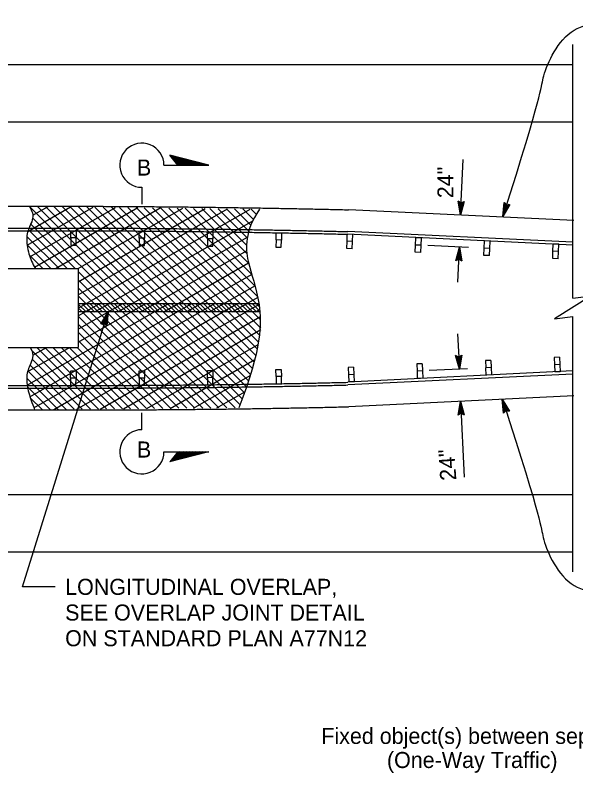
# Model space of a CAD drawing. Extents: x -893 to 867, y -474 to 712.
# Drawn here: x -456.8 to -212.4, y 128.5 to 458.9 of the extents above; entities that cross this region are included whole.
import ezdxf

# ---------------------------------------------------------------- set-up
doc = ezdxf.new("R2010")
doc.units = 0
for name, color, linetype in [('11 Undefined', 7, 'Continuous'), ('pp_PRESENTATION', 7, 'Continuous'), ('rd_ES', 7, 'Continuous'), ('rd_ETW', 7, 'Continuous'), ('tcd_MISC', 7, 'Continuous'), ('tcd_RAILING', 7, 'Continuous'), ('tcd_RAILING-anno', 7, 'Continuous')]:
    doc.layers.add(name, color=color, linetype=linetype)

msp = doc.modelspace()

# ---------------------------------------------------------------- linework, layer by layer
at = {"layer": '11 Undefined'}
for p, q in [((-451.54, 358.65), (-422.85, 375.21)), ((-451.24, 364.59), (-432.63, 375.34)), ((-450.74, 375.43), (-450.5, 375.57)), ((-450.67, 375.57), (-404.59, 329.48)), ((-450.4, 353.53), (-413.07, 375.08)), ((-449.09, 371.61), (-442.41, 375.46)), ((-448.28, 348.98), (-403.29, 374.96)), ((-447.09, 375.52), (-401.05, 329.48)), ((-443.51, 375.48), (-397.52, 329.48)), ((-439.93, 375.43), (-393.98, 329.48)), ((-439.26, 348.42), (-393.51, 374.83)), ((-436.35, 375.38), (-390.45, 329.48)), ((-432.77, 375.34), (-386.91, 329.48)), ((-429.26, 348.42), (-383.72, 374.7)), ((-429.25, 342.65), (-373.94, 374.58)), ((-429.25, 336.87), (-364.16, 374.45)), ((-429.25, 331.1), (-354.38, 374.32)), ((-429.18, 375.29), (-383.37, 329.48)), ((-425.6, 375.25), (-379.84, 329.48)), ((-422.02, 375.2), (-376.3, 329.48)), ((-418.44, 375.15), (-372.77, 329.48)), ((-414.86, 375.11), (-369.23, 329.48)), ((-411.27, 375.06), (-365.7, 329.48)), ((-407.69, 375.01), (-362.16, 329.48)), ((-404.11, 374.97), (-358.63, 329.48)), ((-400.53, 374.92), (-355.09, 329.48)), ((-396.95, 374.87), (-351.55, 329.48)), ((-393.36, 374.83), (-350.14, 331.61)), ((-389.78, 374.78), (-351.19, 336.19)), ((-386.2, 374.74), (-352.3, 340.84)), ((-382.62, 374.69), (-353.69, 345.76)), ((-379.04, 374.64), (-354.98, 350.59)), ((-375.46, 374.6), (-355.85, 354.99)), ((-371.87, 374.55), (-356.09, 358.76)), ((-368.29, 374.5), (-355.75, 361.97)), ((-364.71, 374.46), (-355.04, 364.79)), ((-361.13, 374.41), (-354.09, 367.37)), ((-357.55, 374.36), (-352.96, 369.78)), ((-353.96, 374.32), (-351.7, 372.06)), ((-350.38, 374.27), (-350.33, 374.22)), ((-449.16, 370.52), (-408.12, 329.48)), ((-449.98, 367.81), (-430.59, 348.42)), ((-422.05, 329.48), (-353.25, 369.21)), ((-451.02, 365.31), (-434.13, 348.42)), ((-451.64, 362.4), (-437.66, 348.42)), ((-412.05, 329.48), (-355.75, 361.99)), ((-451.55, 358.77), (-441.2, 348.42)), ((-450.64, 354.32), (-444.73, 348.42)), ((-402.05, 329.48), (-355.98, 356.08)), ((-392.05, 329.48), (-355.04, 350.85)), ((-429.25, 347.07), (-411.66, 329.48)), ((-382.05, 329.48), (-353.71, 345.84)), ((-429.25, 343.54), (-415.19, 329.48)), ((-372.05, 329.48), (-352.31, 340.88)), ((-429.25, 340), (-418.73, 329.48)), ((-429.25, 336.47), (-422.27, 329.48)), ((-362.05, 329.48), (-351.11, 335.8)), ((-451.51, 297.62), (-390.1, 333.07)), ((-450.34, 292.52), (-380.1, 333.07)), ((-448.63, 287.73), (-370.1, 333.07)), ((-439.99, 286.95), (-360.1, 333.07)), ((-429.83, 287.04), (-350.59, 332.79)), ((-429.25, 316.24), (-400.1, 333.07)), ((-429.25, 322.02), (-410.1, 333.07)), ((-429.25, 327.79), (-420.1, 333.07)), ((-429.25, 332.93), (-425.8, 329.48)), ((-429.25, 331.23), (-385.47, 287.45)), ((-427.55, 333.07), (-381.97, 287.48)), ((-424.02, 333.07), (-378.46, 287.52)), ((-420.48, 333.07), (-374.96, 287.55)), ((-416.95, 333.07), (-371.46, 287.58)), ((-413.41, 333.07), (-367.95, 287.61)), ((-409.88, 333.07), (-364.45, 287.65)), ((-406.34, 333.07), (-360.95, 287.68)), ((-402.8, 333.07), (-358.81, 289.08)), ((-399.27, 333.07), (-357.83, 291.63)), ((-395.73, 333.07), (-356.88, 294.22)), ((-392.2, 333.07), (-355.95, 296.82)), ((-388.66, 333.07), (-355.05, 299.46)), ((-385.13, 333.07), (-354.19, 302.13)), ((-381.59, 333.07), (-353.37, 304.85)), ((-378.06, 333.07), (-352.59, 307.61)), ((-374.52, 333.07), (-351.88, 310.43)), ((-370.98, 333.07), (-351.24, 313.32)), ((-367.45, 333.07), (-350.68, 316.31)), ((-363.91, 333.07), (-350.25, 319.41)), ((-360.38, 333.07), (-349.77, 322.46)), ((-356.84, 333.07), (-350.07, 326.3)), ((-353.31, 333.07), (-350.38, 330.14)), ((-352.05, 329.48), (-350.14, 330.59)), ((-429.25, 327.7), (-388.97, 287.42)), ((-419.67, 287.14), (-350.15, 327.27)), ((-429.25, 324.16), (-392.48, 287.39)), ((-429.25, 320.63), (-395.98, 287.35)), ((-409.5, 287.23), (-349.71, 321.75)), ((-451.31, 303.51), (-433.15, 313.99)), ((-449.09, 310.56), (-443.15, 313.99)), ((-447.36, 313.99), (-420.5, 287.13)), ((-443.83, 313.99), (-417, 287.16)), ((-440.29, 313.99), (-413.49, 287.19)), ((-436.76, 313.99), (-409.99, 287.22)), ((-433.22, 313.99), (-406.49, 287.26)), ((-429.69, 313.99), (-402.99, 287.29)), ((-429.25, 317.09), (-399.48, 287.32)), ((-399.34, 287.32), (-350.85, 315.32)), ((-449.43, 312.52), (-424, 287.1)), ((-449.31, 308.86), (-427.51, 287.06)), ((-389.18, 287.42), (-352.31, 308.7)), ((-450.29, 306.31), (-431.01, 287.03)), ((-451.7, 300.65), (-438.02, 286.97)), ((-451.25, 303.74), (-434.51, 287)), ((-379.02, 287.51), (-354.3, 301.78)), ((-451.38, 296.8), (-441.52, 286.93)), ((-368.85, 287.6), (-356.74, 294.6)), ((-450.18, 292.06), (-445.02, 286.9))]:
    msp.add_line(p, q, dxfattribs=at)
for points in [[(-450.71, 375.57), (-449.04, 373.37), (-448.97, 369.95), (-450.07, 367.68), (-452.32, 362.5), (-450.97, 354.5), (-449.35, 350.67), (-447.93, 348.42)], [(-350.33, 374.27), (-356.78, 364.36), (-356.22, 350.81), (-349.39, 335.57), (-349.17, 313.53), (-359.35, 287.69)], [(-450.17, 313.99), (-449.04, 312.2), (-449.01, 309.06), (-450.07, 306.86), (-452.32, 301.69), (-451, 293.85), (-449.46, 290.12), (-448.29, 286.75)]]:
    msp.add_open_spline(points, degree=3, dxfattribs=at)
at = {"layer": 'pp_PRESENTATION'}
for p, q in [((-372.37, 393.48), (-389.43, 397.82)), ((-385.91, 393.47), (-389.43, 397.82)), ((-373.78, 393.48), (-389.06, 397.37)), ((-375.18, 393.48), (-388.7, 396.92)), ((-376.58, 393.48), (-388.33, 396.47)), ((-391.91, 393.47), (-372.37, 393.48)), ((-377.98, 393.48), (-387.97, 396.02)), ((-379.38, 393.48), (-387.6, 395.57)), ((-380.79, 393.48), (-387.24, 395.12)), ((-382.19, 393.47), (-386.87, 394.66)), ((-383.59, 393.47), (-386.51, 394.21)), ((-385, 393.47), (-386.14, 393.76)), ((-401.55, 383.82), (-401.54, 376.48)), ((-401.55, 278.12), (-401.54, 285.46)), ((-391.91, 268.47), (-372.37, 268.45)), ((-385.91, 268.46), (-389.43, 264.12)), ((-372.37, 268.45), (-389.43, 264.12)), ((-373.78, 268.46), (-389.06, 264.57)), ((-375.18, 268.46), (-388.7, 265.02)), ((-376.58, 268.46), (-388.33, 265.47)), ((-377.98, 268.46), (-387.97, 265.92)), ((-379.38, 268.46), (-387.6, 266.37)), ((-380.79, 268.46), (-387.24, 266.82)), ((-382.19, 268.46), (-386.87, 267.27)), ((-383.59, 268.46), (-386.51, 267.72)), ((-385, 268.46), (-386.14, 268.17))]:
    msp.add_line(p, q, dxfattribs=at)
for centre, start, end in [((-401.55, 393.46), 0.0432, 270.0437), ((-401.55, 268.48), 89.9563, 359.9568)]:
    msp.add_arc(centre, 9.64, start, end, dxfattribs=at)
at = {"layer": 'rd_ES'}
for p, q in [((-787.23, 412.42), (-213.75, 412.42)), ((-787.23, 249.91), (-213.75, 249.91))]:
    msp.add_line(p, q, dxfattribs=at)
at = {"layer": 'rd_ETW'}
for p, q in [((-787.23, 437.42), (-213.75, 437.42)), ((-787.23, 224.91), (-213.75, 224.91))]:
    msp.add_line(p, q, dxfattribs=at)
at = {"layer": 'tcd_MISC'}
for p, q in [((-642.42, 375.57), (-431.67, 375.57)), ((-213.31, 369.41), (-311.34, 374.01)), ((-350.61, 333.07), (-429.25, 333.07)), ((-350.13, 329.48), (-429.25, 329.48)), ((-213.29, 292.92), (-311.33, 288.14)), ((-642.42, 286.76), (-431.62, 286.75))]:
    msp.add_line(p, q, dxfattribs=at)
for points in [[(-431.67, 375.57), (-368.89, 375.41), (-311.56, 374.02)], [(-431.62, 286.75), (-368.9, 286.74), (-311.56, 288.13)]]:
    msp.add_open_spline(points, degree=2, dxfattribs=at)
at = {"layer": 'tcd_RAILING'}
for p, q in [((-213.75, 335.5), (-213.75, 446.09)), ((-585.24, 366.07), (-429.6, 366.07)), ((-585.24, 364.9), (-429.6, 364.9)), ((-312.13, 360.27), (-312, 363.42)), ((-213.75, 358.58), (-311.87, 363.4)), ((-213.75, 359.92), (-311.79, 364.52)), ((-312.26, 357.12), (-312.13, 360.27)), ((-309.74, 360.17), (-312.13, 360.27)), ((-309.88, 357.02), (-309.74, 360.17)), ((-309.75, 360.17), (-309.62, 363.32)), ((-282.24, 358.64), (-282.11, 361.79)), ((-279.73, 361.69), (-282.11, 361.79)), ((-279.86, 358.54), (-279.73, 361.69)), ((-252.33, 357.28), (-252.19, 360.43)), ((-249.81, 360.33), (-252.19, 360.43)), ((-249.94, 357.18), (-249.81, 360.33)), ((-309.88, 357.02), (-312.26, 357.12)), ((-282.37, 355.49), (-282.24, 358.64)), ((-279.85, 358.54), (-282.24, 358.64)), ((-279.99, 355.39), (-279.85, 358.54)), ((-252.45, 354.13), (-252.32, 357.28)), ((-249.94, 357.18), (-252.32, 357.28)), ((-250.07, 354.03), (-249.94, 357.18)), ((-222.37, 355.91), (-222.24, 359.06)), ((-219.85, 358.96), (-222.24, 359.06)), ((-219.99, 355.81), (-219.85, 358.96)), ((-279.99, 355.39), (-282.37, 355.49)), ((-250.07, 354.03), (-252.45, 354.13)), ((-222.49, 352.77), (-222.36, 355.91)), ((-219.98, 355.81), (-222.36, 355.91)), ((-220.11, 352.66), (-219.98, 355.81)), ((-220.11, 352.66), (-222.49, 352.77)), ((-547.48, 348.42), (-429.25, 348.42)), ((-429.25, 348.42), (-429.25, 313.99)), ((-213.75, 216.18), (-213.75, 327.5)), ((-547.48, 313.99), (-429.25, 313.99)), ((-249.45, 308.34), (-251.84, 308.24)), ((-251.84, 308.24), (-251.7, 305.09)), ((-249.45, 308.34), (-249.32, 305.2)), ((-219.5, 309.71), (-221.88, 309.61)), ((-221.88, 309.61), (-221.75, 306.46)), ((-219.5, 309.71), (-219.36, 306.56)), ((-309.26, 305.35), (-311.64, 305.25)), ((-311.64, 305.25), (-311.51, 302.1)), ((-309.26, 305.35), (-309.13, 302.2)), ((-279.37, 306.88), (-281.75, 306.78)), ((-281.75, 306.78), (-281.62, 303.63)), ((-279.37, 306.88), (-279.24, 303.73)), ((-251.71, 305.09), (-251.58, 301.95)), ((-249.32, 305.2), (-251.7, 305.09)), ((-249.33, 305.19), (-249.2, 302.05)), ((-219.36, 306.56), (-221.75, 306.46)), ((-221.75, 306.46), (-221.62, 303.31)), ((-219.37, 306.56), (-219.24, 303.41)), ((-213.75, 303.75), (-311.82, 298.8)), ((-213.75, 302.41), (-311.79, 297.63)), ((-309.13, 302.2), (-311.52, 302.1)), ((-311.52, 302.1), (-311.38, 298.95)), ((-309.13, 302.2), (-309, 299.05)), ((-281.63, 303.63), (-281.5, 300.48)), ((-279.24, 303.73), (-281.62, 303.63)), ((-279.24, 303.73), (-279.11, 300.58)), ((-249.2, 302.05), (-251.58, 301.95)), ((-219.24, 303.41), (-221.62, 303.31)), ((-587.99, 297.43), (-401.36, 297.43)), ((-309, 299.05), (-311.38, 298.95)), ((-279.11, 300.58), (-281.5, 300.48)), ((-587.99, 296.26), (-401.36, 296.26))]:
    msp.add_line(p, q, dxfattribs=at)
for points in [[(-432.52, 364.9), (-430.17, 364.88), (-430.2, 361.75), (-432.54, 361.77)], [(-432.52, 364.9), (-430.17, 364.9), (-430.17, 361.77), (-432.52, 361.77)], [(-402.71, 364.76), (-400.37, 364.74), (-400.39, 361.61), (-402.74, 361.63)], [(-372.91, 364.46), (-370.57, 364.43), (-370.61, 361.3), (-372.95, 361.33)], [(-343.02, 364.01), (-340.67, 363.97), (-340.73, 360.84), (-343.08, 360.88)], [(-430.2, 361.75), (-432.54, 361.77), (-432.57, 358.64), (-430.22, 358.62)], [(-430.17, 361.77), (-432.52, 361.77), (-432.52, 358.64), (-430.17, 358.64)], [(-400.39, 361.61), (-402.74, 361.63), (-402.76, 358.5), (-400.42, 358.48)], [(-370.61, 361.3), (-372.95, 361.33), (-372.99, 358.2), (-370.65, 358.17)], [(-340.73, 360.84), (-343.08, 360.88), (-343.14, 357.75), (-340.79, 357.71)], [(-370.61, 300.84), (-372.95, 300.81), (-372.99, 303.94), (-370.65, 303.97)], [(-340.73, 301.31), (-343.08, 301.27), (-343.14, 304.4), (-340.79, 304.44)], [(-430.25, 300.63), (-432.59, 300.65), (-432.62, 297.52), (-430.27, 297.5)], [(-432.57, 303.78), (-430.22, 303.76), (-430.25, 300.63), (-432.59, 300.65)], [(-400.39, 300.64), (-402.74, 300.62), (-402.76, 303.75), (-400.42, 303.77)], [(-402.71, 297.49), (-400.37, 297.51), (-400.39, 300.64), (-402.74, 300.62)], [(-372.91, 297.69), (-370.57, 297.72), (-370.61, 300.84), (-372.95, 300.81)], [(-343.02, 298.14), (-340.67, 298.18), (-340.73, 301.31), (-343.08, 301.27)]]:
    msp.add_lwpolyline(points, close=True, dxfattribs=at)
msp.add_lwpolyline([(-213.75, 335.5), (-205.76, 336.5), (-221.75, 326.5), (-213.75, 327.5)], dxfattribs=at)
for points in [[(-431.7, 366.07), (-369.01, 365.91), (-311.79, 364.52)], [(-431.7, 364.9), (-369.03, 364.74), (-311.82, 363.35)], [(-431.62, 296.25), (-369.01, 296.24), (-311.79, 297.63)], [(-430.7, 297.42), (-369.03, 297.41), (-311.82, 298.8)]]:
    msp.add_open_spline(points, degree=2, dxfattribs=at)
at = {"layer": 'tcd_RAILING-anno'}
for p, q in [((-262.71, 371.72), (-261.57, 395.98)), ((-263.76, 377.78), (-263.76, 377.78)), ((-261.09, 377.65), (-261.09, 377.65)), ((-243.67, 377.18), (-243.67, 377.18)), ((-241.14, 376.35), (-241.14, 376.35)), ((-262.71, 371.72), (-262.71, 371.72)), ((-244.27, 371.06), (-244.27, 371.06)), ((-259.16, 357.57), (-276.98, 358.41)), ((-263.86, 342.42), (-263.14, 357.76)), ((-263.14, 357.76), (-263.14, 357.76)), ((-264.76, 351.83), (-264.76, 351.83)), ((-262.1, 351.7), (-262.1, 351.7)), ((-416.22, 329.48), (-416.22, 329.48)), ((-419.37, 324.2), (-419.37, 324.2)), ((-416.83, 323.37), (-416.83, 323.37)), ((-263.91, 319.87), (-263.16, 304.55)), ((-262.12, 310.61), (-262.12, 310.61)), ((-264.79, 310.48), (-264.79, 310.48)), ((-259.56, 304.73), (-276.4, 303.88)), ((-263.16, 304.55), (-263.16, 304.55)), ((-244.46, 291.45), (-244.46, 291.45)), ((-262.71, 290.51), (-261.1, 257.43)), ((-262.71, 290.51), (-262.71, 290.51)), ((-263.76, 284.46), (-263.76, 284.46)), ((-261.09, 284.59), (-261.09, 284.59)), ((-243.87, 285.33), (-243.87, 285.33)), ((-241.33, 286.16), (-241.33, 286.16))]:
    msp.add_line(p, q, dxfattribs=at)
for points in [[(-261.09, 377.65), (-262.71, 371.72), (-263.76, 377.78), (-263.42, 377.55), (-262.65, 373.11), (-261.46, 377.46), (-261.82, 377.26), (-262.58, 374.48), (-263.07, 377.32), (-262.73, 377.09), (-262.52, 375.86), (-262.19, 377.07), (-262.47, 376.92), (-263.76, 377.78), (-262.47, 376.92)], [(-241.14, 376.35), (-244.27, 371.06), (-243.67, 377.18), (-243.4, 376.87), (-243.85, 372.39), (-241.54, 376.26), (-241.94, 376.17), (-243.41, 373.69), (-243.13, 376.55), (-242.86, 376.24), (-242.98, 375), (-242.35, 376.08), (-242.66, 376), (-243.67, 377.18), (-242.66, 376)], [(-264.76, 351.83), (-263.14, 357.76), (-262.1, 351.7), (-262.44, 351.93), (-263.21, 356.37), (-264.4, 352.02), (-264.04, 352.22), (-263.28, 355), (-262.79, 352.16), (-263.13, 352.39), (-263.34, 353.62), (-263.67, 352.41), (-263.39, 352.56), (-262.1, 351.7), (-263.39, 352.56)], [(-419.37, 324.2), (-416.22, 329.48), (-416.83, 323.37), (-417.1, 323.68), (-416.65, 328.16), (-418.96, 324.29), (-418.56, 324.38), (-417.09, 326.86), (-417.37, 323.99), (-417.64, 324.31), (-417.52, 325.55), (-418.16, 324.47), (-417.84, 324.54), (-416.83, 323.37), (-417.84, 324.54)], [(-262.12, 310.61), (-263.16, 304.55), (-264.79, 310.48), (-264.42, 310.28), (-263.24, 305.94), (-262.46, 310.38), (-262.81, 310.15), (-263.3, 307.31), (-264.06, 310.09), (-263.69, 309.89), (-263.36, 308.69), (-263.15, 309.92), (-263.42, 309.74), (-264.79, 310.48), (-263.42, 309.74)], [(-243.87, 285.33), (-244.46, 291.45), (-241.33, 286.16), (-241.73, 286.25), (-244.02, 290.13), (-243.6, 285.64), (-243.33, 285.95), (-243.6, 288.82), (-242.14, 286.34), (-242.54, 286.44), (-243.17, 287.51), (-243.05, 286.26), (-242.84, 286.51), (-241.33, 286.16), (-242.84, 286.51)], [(-263.76, 284.46), (-262.71, 290.51), (-261.09, 284.59), (-261.46, 284.78), (-262.64, 289.12), (-263.41, 284.69), (-263.07, 284.91), (-262.58, 287.75), (-261.82, 284.98), (-262.19, 285.17), (-262.51, 286.37), (-262.73, 285.14), (-262.46, 285.32), (-261.09, 284.59), (-262.46, 285.32)]]:
    msp.add_lwpolyline(points, close=True, dxfattribs=at)
msp.add_lwpolyline([(-439.28, 209.61), (-453.58, 209.61), (-416.22, 329.48)], dxfattribs=at)
for points in [[(-244.06, 371.2), (-226.46, 426.62), (-229.29, 426.42), (-217.41, 456.54), (-188.01, 455.95), (-178.64, 458.55), (-167.68, 458.88)], [(-244.41, 291.54), (-226.44, 235.9), (-229.31, 236.16), (-217.41, 205.98), (-188.01, 206.57), (-178.64, 203.97), (-167.68, 203.64)]]:
    msp.add_open_spline(points, degree=3, dxfattribs=at)

# ---------------------------------------------------------------- texts
at = {"layer": 'pp_PRESENTATION'}
for rotation, p in [(0.0432, (-403.7, 388.94)), (359.9568, (-403.71, 265.99))]:
    msp.add_text('B', height=7, rotation=rotation, dxfattribs=at).set_placement(p)
at = {"layer": 'tcd_RAILING-anno'}
for rotation, p in [(90, (-265.73, 379.05)), (93.7913, (-264.46, 256.16))]:
    msp.add_text('24"', height=7, rotation=rotation, dxfattribs=at).set_placement(p)
for s, p in [('LONGITUDINAL OVERLAP,', (-435, 206.11)), ('SEE OVERLAP JOINT DETAIL', (-435, 194.91)), ('ON STANDARD PLAN A77N12', (-435, 183.71)), ('Fixed object(s) between separate roadbeds', (-323.35, 141.12)), ('           (One-Way Traffic)', (-323.35, 130.62))]:
    msp.add_text(s, height=7, dxfattribs=at).set_placement(p)

doc.saveas('drawing.dxf')
